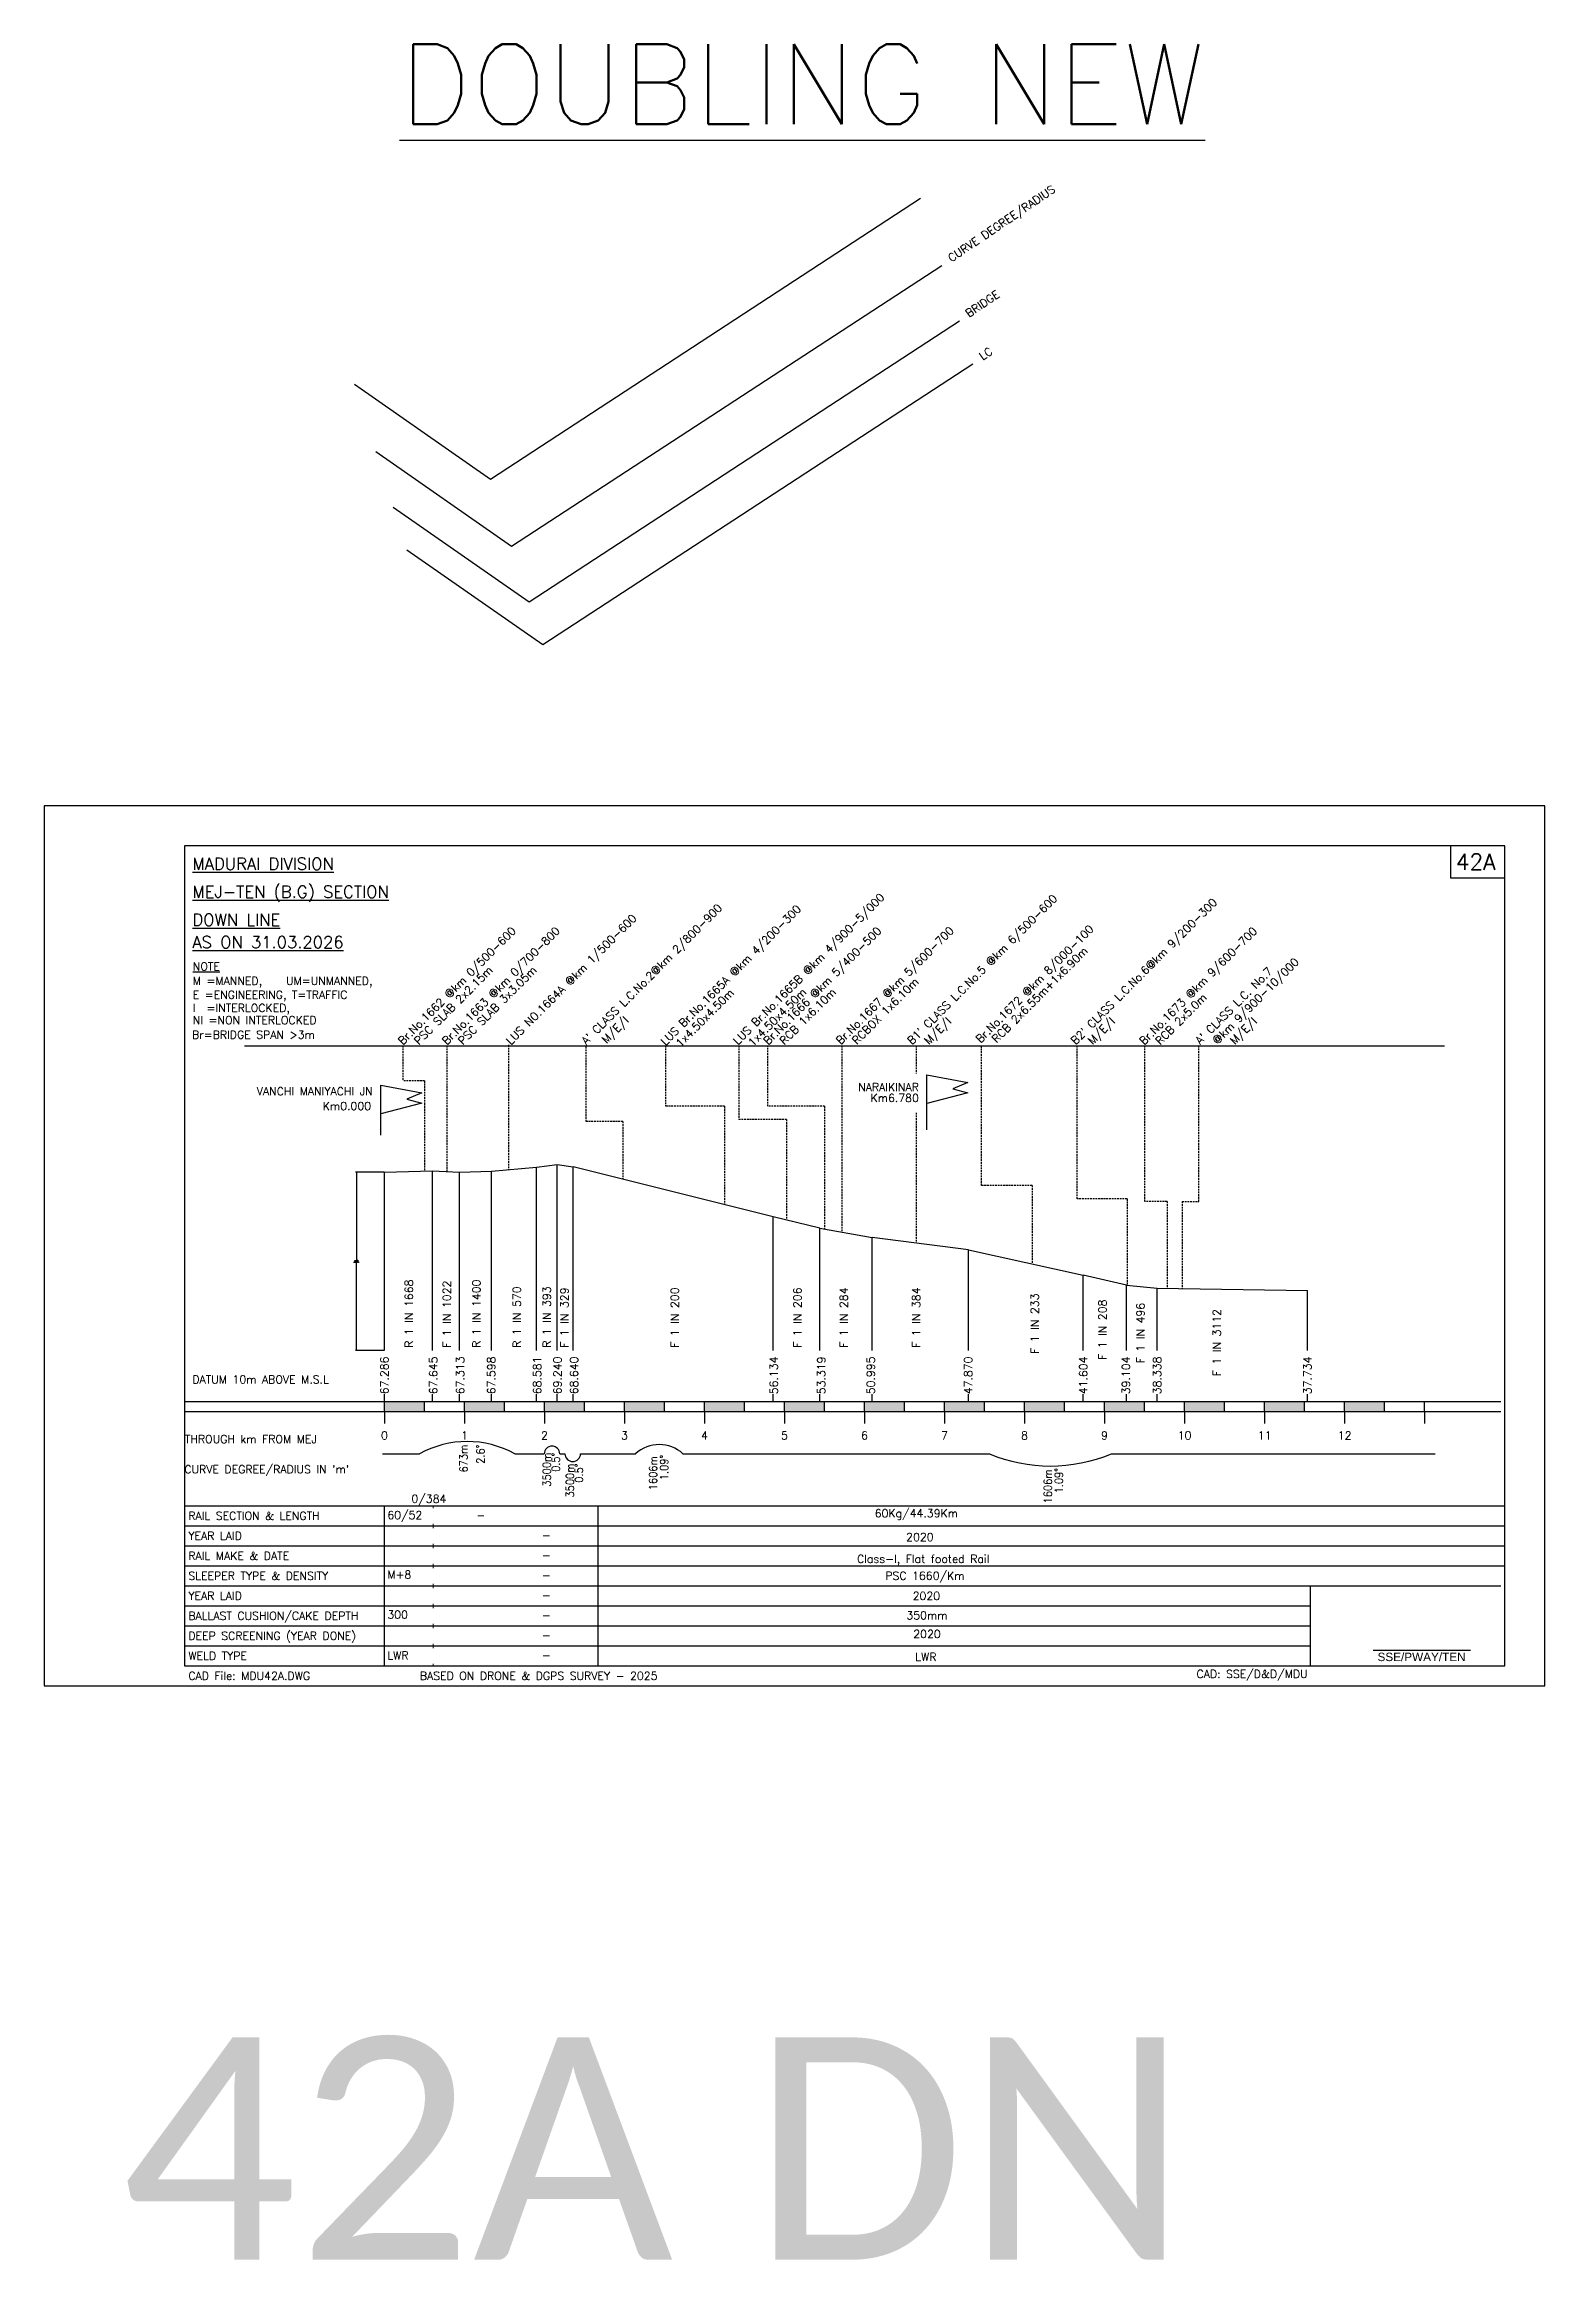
# Model space of a CAD drawing. Header units: feet. Extents: x 518 to 4809, y -2385 to -1535.
# Drawn here: x 985 to 1360, y -2385 to -1831 of the extents above; entities that cross this region are included whole.
import ezdxf
from ezdxf.enums import TextEntityAlignment as Align

# ---------------------------------------------------------------- set-up
doc = ezdxf.new("R2010")
doc.units = ezdxf.units.FT
doc.header["$LTSCALE"] = 12
doc.header["$MEASUREMENT"] = 0
doc.linetypes.add('HIDDEN', pattern=[0.375, 0.25, -0.125])
doc.layers.get('0').update_dxf_attribs({"linetype": 'CONTINUOUS'})
doc.layers.get('Defpoints').update_dxf_attribs({"linetype": 'CONTINUOUS'})
for name, color, linetype in [('1. Text', 7, 'CONTINUOUS'), ('3 - Layout text', 7, 'CONTINUOUS'), ('HINDI', 7, 'CONTINUOUS')]:
    doc.layers.add(name, color=color, linetype=linetype)
doc.styles.add('Legend', font='calibri.ttf')
doc.styles.add('RS', font='romans')
doc.styles.get("Standard").update_dxf_attribs({"font": 'ROMANS'})
doc.styles.add('yard', font='arial.ttf')
doc.dimstyles.get("Standard").update_dxf_attribs({"dimtxt": 0.18, "dimasz": 0.18, "dimexe": 0.18, "dimexo": 0.0625, "dimgap": 0.09, "dimtad": 0, "dimtih": 1, "dimtoh": 1, "dimdec": 4, "dimzin": 0, "dimdsep": 46, "dimtxsty": 'Standard', "dimcen": 0.09, "dimadec": 0, "dimazin": 0, "dimtfac": 1, "dimtdec": 4, "dimtofl": 0, "dimtmove": 0, "dimatfit": 3, "dimfxl": 1, "dimtolj": 1, "dimtzin": 0, "dimarcsym": 0})

# ---------------------------------------------------------------- blocks, each defined once
blk = doc.blocks.new('BORDER')
for p, q in [((1, 1), (0, 1)), ((0, 1), (0, 0)), ((1, 0), (1, 1)), ((0, 0), (1, 0))]:
    blk.add_line(p, q)
blk = doc.blocks.new('*D27')
at = {"color": 0, "lineweight": -2, "transparency": 16777216}
for p, q in [((1070.16, -2112.9), (1063.03, -2112.9)), ((1063.21, -2113.08), (1063.21, -2134.78)), ((1063.21, -2157.29), (1063.21, -2135.59)), ((1070.16, -2157.47), (1063.03, -2157.47))]:
    blk.add_line(p, q, dxfattribs=at)
at = {"color": 0, "transparency": 16777216}
for points in [[(1063.18, -2113.08), (1063.24, -2113.08), (1063.21, -2112.9)], [(1063.18, -2157.29), (1063.24, -2157.29), (1063.21, -2157.47)]]:
    blk.add_solid(points, dxfattribs=at)
at = {"layer": 'Defpoints', "color": 0, "transparency": 16777216}
for p in [(1063.21, -2112.9), (1070.22, -2112.9), (1070.22, -2157.47)]:
    blk.add_point(p, dxfattribs=at)
at = {"color": 0, "transparency": 16777216, "char_height": 0.18, "attachment_point": 5, "style": 'RS'}
for s, insert in [('\\A1;[2228.157]', (1063.21, -2135.41)), ('\\A1;44.5631', (1063.21, -2135))]:
    blk.add_mtext(s, dxfattribs=dict(at, insert=insert))

msp = doc.modelspace()

# ---------------------------------------------------------------- linework, layer by layer
at = {"color": 2}
for p, q in [((1096.69943, -1939.60965), (1204.23439, -1869.44294)), ((1102.01892, -1956.43638), (1209.55388, -1886.26966)), ((1106.39493, -1970.27863), (1213.92988, -1900.11192)), ((1062.74301, -1915.93756), (1096.69943, -1939.60965)), ((1109.78732, -1981.00952), (1217.32227, -1910.84281)), ((1068.0625, -1932.76428), (1102.01892, -1956.43638)), ((1072.4385, -1946.60653), (1106.39493, -1970.27863)), ((1075.8309, -1957.33742), (1109.78732, -1981.00952))]:
    msp.add_line(p, q, dxfattribs=at)
at = {"linetype": 'Continuous'}
for p, q in [((1336.72204, -2031.27585), (1336.72204, -2039.27585)), ((1336.72204, -2039.27585), (1350.22204, -2039.27585)), ((1035.22204, -2081.27585), (1335.22204, -2081.27585)), ((1020.22204, -2170.18895), (1349.22204, -2170.18895)), ((1070.22204, -2172.68895), (1070.22204, -2170.18895)), ((1080.22204, -2172.68895), (1080.22204, -2170.18895)), ((1090.22204, -2172.68895), (1090.22204, -2170.18895)), ((1090.22204, -2172.68895), (1090.22204, -2170.18895)), ((1100.22204, -2172.68895), (1100.22204, -2170.18895)), ((1100.22204, -2172.68895), (1100.22204, -2170.18895)), ((1110.22204, -2172.68895), (1110.22204, -2170.18895)), ((1110.22204, -2172.68895), (1110.22204, -2170.18895)), ((1120.22204, -2172.68895), (1120.22204, -2170.18895)), ((1130.22204, -2172.68895), (1130.22204, -2170.18895)), ((1140.22204, -2172.68895), (1140.22204, -2170.18895)), ((1150.22204, -2172.68895), (1150.22204, -2170.18895)), ((1160.22204, -2172.68895), (1160.22204, -2170.18895)), ((1170.22204, -2172.68895), (1170.22204, -2170.18895)), ((1180.22204, -2172.68895), (1180.22204, -2170.18895)), ((1190.22204, -2172.68895), (1190.22204, -2170.18895)), ((1200.22204, -2172.68895), (1200.22204, -2170.18895)), ((1210.22204, -2172.68895), (1210.22204, -2170.18895)), ((1220.22204, -2172.68895), (1220.22204, -2170.18895)), ((1230.22204, -2172.68895), (1230.22204, -2170.18895)), ((1240.22204, -2172.68895), (1240.22204, -2170.18895)), ((1250.22204, -2172.68895), (1250.22204, -2170.18895)), ((1260.22204, -2172.68895), (1260.22204, -2170.18895)), ((1270.22204, -2172.68895), (1270.22204, -2170.18895)), ((1280.22204, -2172.68895), (1280.22204, -2170.18895)), ((1290.22204, -2172.68895), (1290.22204, -2170.18895)), ((1300.22204, -2172.68895), (1300.22204, -2170.18895)), ((1310.22204, -2172.68895), (1310.22204, -2170.18895)), ((1320.22204, -2172.68895), (1320.22204, -2170.18895)), ((1330.22204, -2172.68895), (1330.22204, -2170.18895)), ((1020.22204, -2172.68895), (1349.22204, -2172.68895)), ((1070.22204, -2172.68895), (1070.22204, -2175.68895)), ((1090.22204, -2172.68895), (1090.22204, -2175.68895)), ((1090.22204, -2172.68895), (1090.22204, -2175.68895)), ((1110.22204, -2172.68895), (1110.22204, -2175.68895)), ((1110.22204, -2172.68895), (1110.22204, -2175.68895)), ((1130.22204, -2172.68895), (1130.22204, -2175.68895)), ((1150.22204, -2172.68895), (1150.22204, -2175.68895)), ((1170.22204, -2172.68895), (1170.22204, -2175.68895)), ((1190.22204, -2172.68895), (1190.22204, -2175.68895)), ((1210.22204, -2172.68895), (1210.22204, -2175.68895)), ((1230.22204, -2172.68895), (1230.22204, -2175.68895)), ((1250.22204, -2172.68895), (1250.22204, -2175.68895)), ((1270.22204, -2172.68895), (1270.22204, -2175.68895)), ((1290.22204, -2172.68895), (1290.22204, -2175.68895)), ((1310.22204, -2172.68895), (1310.22204, -2175.68895)), ((1330.22204, -2172.68895), (1330.22204, -2175.68895)), ((1020.22204, -2196.27585), (1350.22204, -2196.27585)), ((1070.22204, -2236.27585), (1070.22204, -2196.27585)), ((1020.22204, -2201.27585), (1350.22204, -2201.27585)), ((1020.22204, -2206.27585), (1350.22204, -2206.27585)), ((1020.22204, -2211.27585), (1350.22204, -2211.27585)), ((1020.22204, -2216.27585), (1349.22204, -2216.27585)), ((1020.22204, -2221.27585), (1301.68156, -2221.27585)), ((1020.22204, -2226.27585), (1301.68156, -2226.27585)), ((1020.22204, -2231.27585), (1301.68156, -2231.27585))]:
    msp.add_line(p, q, dxfattribs=at)
at = {"linetype": 'HIDDEN', "ltscale": 0.15}
for p, q in [((1074.85917, -2081.27585), (1074.85917, -2090.05491)), ((1085.84704, -2081.27585), (1085.84704, -2112.7202)), ((1101.22204, -2081.08257), (1101.22204, -2112.22145)), ((1120.69149, -2100.20068), (1120.69149, -2081.27585)), ((1140.46523, -2081.27585), (1140.46523, -2096.39437)), ((1158.77494, -2081.27585), (1158.77494, -2099.71237)), ((1166.09023, -2096.40737), (1166.09023, -2081.27585)), ((1184.58447, -2081.27585), (1184.58447, -2127.84654)), ((1203.10388, -2081.27585), (1203.10388, -2088.24127)), ((1219.46768, -2116.18576), (1219.46768, -2081.27585)), ((1243.36295, -2119.55104), (1243.36295, -2081.27585)), ((1260.25706, -2120.18203), (1260.25706, -2081.27585)), ((1273.74625, -2120.18203), (1273.74625, -2081.27585)), ((1080.22204, -2090.05491), (1074.85917, -2090.05491)), ((1080.22204, -2090.05491), (1080.22204, -2095.58996)), ((1080.22204, -2095.72004), (1080.22204, -2112.59962)), ((1155.20947, -2096.39437), (1140.46523, -2096.39437)), ((1155.20947, -2096.39437), (1155.20947, -2120.99959)), ((1180.23701, -2096.40737), (1166.09023, -2096.40737)), ((1180.23701, -2096.40737), (1180.23701, -2127.08013)), ((1203.10388, -2098.02887), (1203.10388, -2130.61076)), ((1129.81485, -2100.20068), (1120.69149, -2100.20068)), ((1129.81485, -2100.20068), (1129.81485, -2114.64839)), ((1170.72254, -2099.71237), (1158.77494, -2099.71237)), ((1170.72254, -2099.71237), (1170.72254, -2124.85403)), ((1232.08447, -2116.18576), (1219.46768, -2116.18576)), ((1232.08447, -2116.18576), (1232.08447, -2135.72548)), ((1255.83447, -2119.55104), (1243.36295, -2119.55104)), ((1255.83447, -2119.55104), (1255.83447, -2141.09562)), ((1265.83447, -2120.18203), (1260.25706, -2120.18203)), ((1265.83447, -2120.18203), (1265.83447, -2141.89123)), ((1269.58447, -2120.18203), (1273.74625, -2120.18203)), ((1269.58447, -2120.18203), (1269.58447, -2141.95151))]:
    msp.add_line(p, q, dxfattribs=at)
for p, q in [((1070.22204, -2112.90295), (1082.22204, -2112.54395)), ((1070.22204, -2157.4661), (1070.22204, -2112.90295)), ((1082.22204, -2157.4661), (1082.22204, -2112.54395)), ((1082.22204, -2112.54395), (1089.02204, -2112.87895)), ((1089.02204, -2112.87895), (1097.02204, -2112.58895)), ((1089.02204, -2157.4661), (1089.02204, -2112.87895)), ((1097.02204, -2112.58895), (1108.22204, -2111.60895)), ((1097.02204, -2157.4661), (1097.02204, -2112.58895)), ((1108.22204, -2111.60895), (1113.42204, -2110.94895)), ((1108.22204, -2157.4661), (1108.22204, -2111.60895)), ((1113.42204, -2157.4661), (1113.42204, -2110.94895)), ((1113.42204, -2110.94895), (1117.42204, -2111.54895)), ((1117.42204, -2157.4661), (1117.42204, -2111.54895)), ((1167.42204, -2124.05395), (1117.42204, -2111.54895)), ((1167.42204, -2157.4661), (1167.42204, -2124.05395)), ((1179.02204, -2126.86995), (1167.42204, -2124.05395)), ((1179.02204, -2157.4661), (1179.02204, -2126.86995)), ((1179.02204, -2126.86995), (1192.09462, -2129.19395)), ((1192.09462, -2157.4661), (1192.09462, -2129.19395)), ((1216.22204, -2132.31995), (1192.09462, -2129.19395)), ((1216.22204, -2157.4661), (1216.22204, -2132.31995)), ((1216.22204, -2132.31995), (1244.86002, -2138.58495)), ((1244.86002, -2157.4661), (1244.86002, -2138.58495)), ((1255.72862, -2141.08495), (1244.86002, -2138.58495)), ((1255.72862, -2157.4661), (1255.72862, -2141.08495)), ((1255.72862, -2141.08495), (1263.32804, -2141.85095)), ((1263.32804, -2157.4661), (1263.32804, -2141.85095)), ((1263.32804, -2141.85095), (1300.90704, -2142.45495)), ((1300.90704, -2157.4661), (1300.90704, -2142.45495)), ((1070.22204, -2170.18895), (1070.22204, -2168.35385)), ((1082.22204, -2170.18895), (1082.22204, -2168.35385)), ((1089.02204, -2170.18895), (1089.02204, -2168.35385)), ((1097.02204, -2170.18895), (1097.02204, -2168.35385)), ((1108.22204, -2170.18895), (1108.22204, -2168.35385)), ((1113.42204, -2170.18895), (1113.42204, -2168.35385)), ((1117.42204, -2170.18895), (1117.42204, -2168.35385)), ((1167.42204, -2170.18895), (1167.42204, -2168.35385)), ((1179.02204, -2170.18895), (1179.02204, -2168.35385)), ((1192.09462, -2170.18895), (1192.09462, -2168.35385)), ((1216.22204, -2170.18895), (1216.22204, -2168.35385)), ((1244.86002, -2170.18895), (1244.86002, -2168.35385)), ((1255.72862, -2170.18895), (1255.72862, -2168.35385)), ((1263.32804, -2170.18895), (1263.32804, -2168.35385)), ((1300.90704, -2170.18895), (1300.90704, -2168.35385)), ((1069.74328, -2183.27585), (1078.96414, -2183.27585)), ((1102.84346, -2183.27585), (1110.16546, -2183.27585)), ((1114.05399, -2183.27585), (1115.359, -2183.27585)), ((1119.24748, -2183.27585), (1132.98399, -2183.27585)), ((1144.84469, -2183.27585), (1221.44009, -2183.27585)), ((1251.91421, -2183.27585), (1332.8696, -2183.27585)), ((1123.58477, -2196.27585), (1123.58477, -2201.27585)), ((1123.58477, -2201.27585), (1123.58477, -2206.27585)), ((1123.58477, -2206.27585), (1123.58477, -2211.27585)), ((1123.58477, -2211.27585), (1123.58477, -2216.27585)), ((1123.58477, -2216.27585), (1123.58477, -2221.27585)), ((1301.68156, -2236.27585), (1301.68156, -2216.27585)), ((1123.58477, -2221.27585), (1123.58477, -2226.27585)), ((1123.58477, -2226.27585), (1123.58477, -2231.27585)), ((1123.58477, -2231.27585), (1123.58477, -2236.27585)), ((1317.32035, -2232.39527), (1341.69786, -2232.39527))]:
    msp.add_line(p, q)
for points in [[(1069.29595, -2103.62874), (1069.29595, -2091.15662), (1079.54595, -2093.05662), (1075.79595, -2094.65662), (1079.54595, -2095.65662), (1069.29595, -2098.25662)], [(1205.80947, -2102.27459), (1205.80947, -2088.57959), (1216.05947, -2090.47959), (1212.30947, -2092.07959), (1216.05947, -2093.07959), (1205.80947, -2095.67959)]]:
    msp.add_lwpolyline(points)
for centre, radius, start, end in [((1090.9038, -2204.97555), 24.76757, 61.1794285, 118.8205715), ((1112.10972, -2183.28909), 1.94431, 0.3899464, 179.6100536), ((1138.91434, -2189.74245), 8.77416, 47.4768435, 132.5231565), ((1117.30324, -2183.25961), 1.94431, 180.4787112, 359.5212888), ((1236.67715, -2146.76179), 39.56571, 247.3495758, 292.6504242)]:
    msp.add_arc(centre, radius, start, end)
at = {"linetype": 'Continuous'}
for points in [[(1070.22204, -2172.68895), (1080.22204, -2172.68895), (1070.22204, -2170.18895), (1080.22204, -2170.18895)], [(1090.22204, -2172.68895), (1100.22204, -2172.68895), (1090.22204, -2170.18895), (1100.22204, -2170.18895)], [(1090.22204, -2172.68895), (1100.22204, -2172.68895), (1090.22204, -2170.18895), (1100.22204, -2170.18895)], [(1110.22204, -2172.68895), (1120.22204, -2172.68895), (1110.22204, -2170.18895), (1120.22204, -2170.18895)], [(1130.22204, -2172.68895), (1140.22204, -2172.68895), (1130.22204, -2170.18895), (1140.22204, -2170.18895)], [(1150.22204, -2172.68895), (1160.22204, -2172.68895), (1150.22204, -2170.18895), (1160.22204, -2170.18895)], [(1170.22204, -2172.68895), (1180.22204, -2172.68895), (1170.22204, -2170.18895), (1180.22204, -2170.18895)], [(1190.22204, -2172.68895), (1200.22204, -2172.68895), (1190.22204, -2170.18895), (1200.22204, -2170.18895)], [(1210.22204, -2172.68895), (1220.22204, -2172.68895), (1210.22204, -2170.18895), (1220.22204, -2170.18895)], [(1230.22204, -2172.68895), (1240.22204, -2172.68895), (1230.22204, -2170.18895), (1240.22204, -2170.18895)], [(1250.22204, -2172.68895), (1260.22204, -2172.68895), (1250.22204, -2170.18895), (1260.22204, -2170.18895)], [(1270.22204, -2172.68895), (1280.22204, -2172.68895), (1270.22204, -2170.18895), (1280.22204, -2170.18895)], [(1290.22204, -2172.68895), (1300.22204, -2172.68895), (1290.22204, -2170.18895), (1300.22204, -2170.18895)], [(1310.22204, -2172.68895), (1320.22204, -2172.68895), (1310.22204, -2170.18895), (1320.22204, -2170.18895)]]:
    msp.add_solid(points, dxfattribs=at)
at = {"layer": 'HINDI', "lineweight": 5}
for p, q in [((1082.40002, -2196.8657), (1082.40002, -2196.27585)), ((1082.40002, -2201.8657), (1082.40002, -2200.75149)), ((1082.40002, -2206.8657), (1082.40002, -2205.75149)), ((1082.40002, -2211.8657), (1082.40002, -2210.75149)), ((1082.40002, -2216.8657), (1082.40002, -2215.75149)), ((1082.40002, -2221.8657), (1082.40002, -2220.75149)), ((1082.40002, -2226.8657), (1082.40002, -2225.75149)), ((1082.40002, -2231.8657), (1082.40002, -2230.75149)), ((1082.40002, -2236.27585), (1082.40002, -2235.75149))]:
    msp.add_line(p, q, dxfattribs=at)

# ---------------------------------------------------------------- block references
at = {"linetype": 'Continuous'}
for p, xscale, yscale, zscale in [((985.22204, -2241.27585), 375, 220, 375), ((1020.22204, -2236.27585), 330, 205, 330)]:
    msp.add_blockref('BORDER', p, dxfattribs=dict(at, xscale=xscale, yscale=yscale, zscale=zscale))

# ---------------------------------------------------------------- texts
at = {"style": 'RS'}
for s, rotation, p in [('CURVE DEGREE/RADIUS', 34.2065788, (1211.96329, -1885.45813)), ('BRIDGE', 34.2065788, (1216.33929, -1899.30038)), ('LC', 34.2065788, (1219.73169, -1910.03127)), ('LUS NO.1664A @km 1/500-600', 45, (1101.85026, -2081.1719)), ("A' CLASS L.C.No.2@km 2/800-900", 45, (1120.67176, -2081.14965)), ('LUS Br.No.1665A @km 4/200-300', 45, (1140.47923, -2081.35036)), ('LUS Br.No.1665B @km 4/900-5/000', 45, (1158.59478, -2081.1625)), ("B1' CLASS L.C.No.5 @km 6/500-600", 45, (1202.09704, -2081.14965)), ("B2' CLASS L.C.No.6@km 9/200-300", 45, (1242.99648, -2081.14965)), ('Br.No.1662 @km 0/500-600', 45, (1074.85917, -2081.1719)), ('Br.No.1663 @km 0/700-800', 45, (1085.84704, -2081.1719)), ('Br.No.1666 @km 5/400-500', 45, (1166.18651, -2081.17338)), ('Br.No.1667 @km 5/600-700', 45, (1184.30156, -2081.11798)), ('Br.No.1672 @km 8/000-100', 45, (1219.23392, -2080.7251)), ('Br.No.1673 @km 9/600-700', 45, (1260.09609, -2081.23998)), ('RCB 2x6.55m+1x6.90m', 45, (1223.23392, -2080.7251)), ('@km 9/900-10/000 ', 45, (1278.35894, -2081.11527)), ('PSC SLAB 2x2.15m', 45, (1078.85917, -2081.1719)), ('PSC SLAB 3x3.05m', 45, (1089.84704, -2081.1719)), ('RCBOX 1x6.10m', 45, (1188.30156, -2081.11798)), ("A' CLASS L.C. No.7 ", 45, (1274.09873, -2081.11527)), ('1x4.50x4.50m', 45, (1144.19009, -2081.81183)), ('1x4.50x4.50m', 45, (1162.30563, -2081.62397)), ('RCB 1x6.10m', 45, (1170.18651, -2081.17338)), ('RCB 2x5.0m', 45, (1264.09609, -2081.23998)), ('M/E/I', 45, (1125.70151, -2080.88512)), ('M/E/I', 45, (1206.33262, -2081.14965)), ('M/E/I', 45, (1247.23206, -2081.14965)), ('M/E/I', 45, (1282.7523, -2081.11527)), ('R 1 IN 1668', 90, (1077.3553, -2156.78012)), ('F 1 IN 1022', 90, (1086.82308, -2156.78012)), ('R 1 IN 1400', 90, (1094.20182, -2156.78012)), ('R 1 IN 570', 90, (1104.31333, -2156.78012)), ('R 1 IN 393', 90, (1111.80581, -2156.77314)), ('F 1 IN 329', 90, (1116.22256, -2156.78012)), ('F 1 IN 200', 90, (1143.80555, -2156.78012)), ('F 1 IN 206', 90, (1174.44301, -2156.78012)), ('F 1 IN 284', 90, (1186.01423, -2156.78012)), ('F 1 IN 384', 90, (1204.1473, -2156.78012)), ('F 1 IN 233', 90, (1233.76882, -2158.2902)), ('F 1 IN 208', 90, (1250.68494, -2159.81827)), ('F 1 IN 496', 90, (1260.20528, -2160.62626)), ('F 1 IN 3112', 90, (1279.26163, -2163.87738)), ('67.286', 90, (1071.22204, -2168.39352)), ('67.645', 90, (1083.44197, -2168.39352)), ('67.313', 90, (1090.16069, -2168.39352)), ('67.598', 90, (1097.94485, -2168.39352)), ('69.240', 90, (1114.47469, -2168.39352)), ('68.640', 90, (1118.6213, -2168.39352)), ('56.134', 90, (1168.543, -2168.39352)), ('53.319', 90, (1180.42777, -2168.39352)), ('50.995', 90, (1192.77614, -2168.39352)), ('47.870', 90, (1217.12609, -2168.39352)), ('41.604', 90, (1245.91099, -2168.39352)), ('39.104', 90, (1256.56989, -2168.39352)), ('38.338', 90, (1264.35154, -2168.39352)), ('37.734', 90, (1301.93054, -2168.39352)), ('68.581', 90, (1109.39986, -2168.39352))]:
    msp.add_text(s, height=2, rotation=rotation, dxfattribs=at).set_placement(p)
for s, height, p in [('%%uMADURAI DIVISION', 3, (1022.22204, -2037.27585)), ('%%UMEJ-TEN (B.G) SECTION', 3, (1022.22204, -2044.27585)), ('%%UDOWN LINE', 3, (1022.22204, -2051.27585)), ('%%UAS ON 31.03.2026', 3, (1022.22204, -2056.88568)), ('%%uNOTE', 2, (1022.33082, -2062.43593)), ('M =MANNED,   UM=UNMANNED,', 2, (1022.33082, -2066.06287)), ('E =ENGINEERING, T=TRAFFIC', 2, (1022.33082, -2069.53547)), ('I  =INTERLOCKED,', 2, (1022.33082, -2072.83181)), ('NI =NON INTERLOCKED', 2, (1022.33082, -2075.87665)), ('Br=BRIDGE SPAN >3m', 2, (1022.15209, -2079.50829)), ('DATUM 10m ABOVE M.S.L', 2, (1022.22204, -2165.68895)), ('THROUGH km FROM MEJ', 2, (1020.35834, -2180.595)), ("CURVE DEGREE/RADIUS IN 'm'", 2, (1020.22204, -2188.14629)), ('60/52', 2, (1070.95413, -2199.59278)), ('-', 2, (1093.21576, -2199.59278)), ('-', 2, (1109.5784, -2204.59278)), ('-', 2, (1109.5784, -2209.59278)), ('M+8', 2, (1070.95413, -2214.47464)), ('-', 2, (1109.5784, -2214.59278)), ('-', 2, (1109.5784, -2219.59278)), ('300', 2, (1070.95413, -2224.47464)), ('-', 2, (1109.5784, -2224.59278)), ('-', 2, (1109.5784, -2229.59278)), ('LWR', 2, (1070.95413, -2234.66307)), ('-', 2, (1109.5784, -2234.59278)), ('CAD File: MDU42A.DWG', 2, (1021.22204, -2239.77585))]:
    msp.add_text(s, height=height, dxfattribs=at).set_placement(p)
for s, height, style, p in [('42A', 4, 'RS', (1342.97204, -2035.27585)), ('42A DN', 55.574249, 'Legend', (1137.87171, -2356.60924))]:
    msp.add_text(s, height=height, dxfattribs=dict(style=style)).set_placement(p, align=Align.MIDDLE)
for s, p in [('VANCHI MANIYACHI JN', (1067.29595, -2093.65662)), ('NARAIKINAR', (1203.80947, -2092.58501)), ('Km0.000', (1066.8916, -2097.33459)), ('Km6.780', (1203.80947, -2095.32689))]:
    msp.add_text(s, height=2, dxfattribs=at).set_placement(p, align=Align.RIGHT)
for s, p in [('0', (1070.22204, -2179.68895)), ('1', (1090.22204, -2179.68895)), ('1', (1090.22204, -2179.68895)), ('2', (1110.22204, -2179.68895)), ('2', (1110.22204, -2179.68895)), ('3', (1130.22204, -2179.68895)), ('4', (1150.22204, -2179.68895)), ('5', (1170.22204, -2179.68895)), ('6', (1190.22204, -2179.68895)), ('7', (1210.22204, -2179.68895)), ('8', (1230.22204, -2179.68895)), ('9', (1250.22204, -2179.68895)), ('10', (1270.22204, -2179.68895)), ('11', (1290.22204, -2179.68895)), ('12', (1310.22204, -2179.68895)), ('0/384', (1081.33978, -2195.51976)), ('60Kg/44.39Km', (1203.18192, -2199.14376)), ('2020', (1204.06057, -2205.07991)), ('Class-I, Flat footed Rail', (1204.88867, -2210.5429)), ('PSC 1660/Km', (1205.31943, -2214.75843)), ('2020', (1205.68166, -2219.79126)), ('350mm', (1205.83709, -2224.65203)), ('2020', (1205.83709, -2229.30758)), ('LWR', (1205.55849, -2235.04911))]:
    msp.add_text(s, height=2, dxfattribs=at).set_placement(p, align=Align.CENTER)
at = {"style": 'RS', "width": 0.9}
for s, p in [('673m', (1091.01329, -2180.98927)), ('2.6%%D', (1095.22936, -2180.98927)), ('3500m', (1111.80312, -2183.00576)), ('0.5%%D', (1114.04841, -2183.00576)), ('3500m', (1117.6045, -2185.71937)), ('0.5%%D', (1119.84979, -2185.71937)), ('1606m', (1138.36655, -2183.8802)), ('1.09%%D', (1141.12586, -2183.53759)), ('1.09%%D', (1239.79814, -2186.84072)), ('1606m', (1237.03883, -2187.18334))]:
    msp.add_text(s, height=2, rotation=90, dxfattribs=at).set_placement(p, align=Align.RIGHT)
at = {"linetype": 'Continuous', "style": 'RS'}
for s, p in [('RAIL SECTION & LENGTH', (1021.22204, -2199.77585)), ('YEAR LAID', (1021.22204, -2204.77585)), ('RAIL MAKE & DATE', (1021.22204, -2209.77585)), ('SLEEPER TYPE & DENSITY', (1021.22204, -2214.77585)), ('YEAR LAID', (1021.22204, -2219.77585)), ('BALLAST CUSHION/CAKE DEPTH', (1021.22204, -2224.77585)), ('DEEP SCREENING (YEAR DONE)', (1021.22204, -2229.77585)), ('WELD TYPE', (1021.22204, -2234.77585))]:
    msp.add_text(s, height=2, dxfattribs=at).set_placement(p)
at = {"insert": (1073.97483, -1830.94996), "char_height": 20, "attachment_point": 1, "style": 'RS'}
msp.add_mtext_dynamic_manual_height_columns('{\\LDOUBLING NEW}', width=240.1033585, gutter_width=10, heights=[24], dxfattribs=at)
at = {"layer": '1. Text', "insert": (1318.44486, -2232.9882), "char_height": 2.1, "width": 23.8343697, "attachment_point": 1, "style": 'yard'}
msp.add_mtext('SSE/PWAY/TEN', dxfattribs=at)
at = {"layer": '3 - Layout text', "char_height": 2, "attachment_point": 1}
for s, insert, width in [('CAD: SSE/D&D/MDU', (1273.20996, -2237.30144), 30.972381), ('BASED ON DRONE & DGPS SURVEY - 2025', (1079.0777, -2237.77341), 72.2632845)]:
    msp.add_mtext(s, dxfattribs=dict(at, insert=insert, width=width))

# ---------------------------------------------------------------- dimensions: what is measured, and where the dimension line sits
dim = msp.add_aligned_dim(p1=(1070.222041, -2157.466097), p2=(1070.222041, -2112.902948), distance=7.01527, dimstyle='Standard', override={"dimpost": '\\X', "dimtxsty": 'RS', "dimtmove": 2})
dim.commit()
dim.dimension.update_dxf_attribs({"geometry": '*D27', "text_midpoint": (1063.206772, -2135.184523)})

doc.saveas('drawing.dxf')
